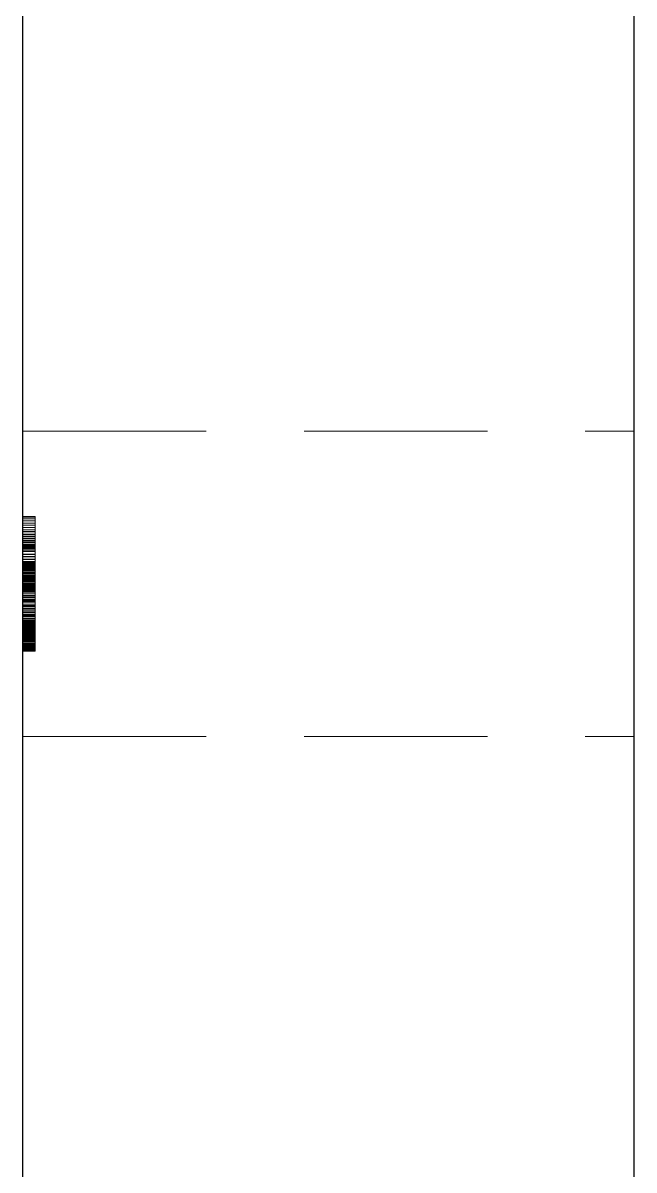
# Paper-space layout '01_三视图' of a CAD drawing. Header units: millimetres. Extents: x 8 to 451, y 8 to 289.
# Drawn here: x 53.92 to 58.93, y 216.17 to 225.55 of the extents above; entities that cross this region are included whole.
import ezdxf

# ---------------------------------------------------------------- set-up
doc = ezdxf.new("R2010")
doc.units = ezdxf.units.MM
doc.linetypes.add('WP_HIDDEN', pattern=[2.3, 1.5, -0.8])
doc.layers.add('HIDDEN', color=7, linetype='WP_HIDDEN', lineweight=13)
doc.layers.add('VISIBLE', color=7, linetype='CONTINUOUS', lineweight=25)

psp = doc.layouts.new('01_三视图')

# ---------------------------------------------------------------- linework, layer by layer
at = {"layer": 'HIDDEN'}
for points in [[(53.925, 219.7127), (53.925, 219.744), (53.925, 219.8365), (53.925, 219.9854), (53.925, 220.1833), (53.925, 220.4203), (53.925, 220.6845), (53.925, 220.9627), (53.925, 221.2408), (53.925, 221.505), (53.925, 221.7421), (53.925, 221.94), (53.925, 222.0889), (53.925, 222.1813), (53.925, 222.2127)], [(53.925, 222.2127), (58.925, 222.2127)], [(58.925, 219.7127), (58.925, 219.744), (58.925, 219.8365), (58.925, 219.9854), (58.925, 220.1833), (58.925, 220.4203), (58.925, 220.6845), (58.925, 220.9627), (58.925, 221.2408), (58.925, 221.505), (58.925, 221.7421), (58.925, 221.94), (58.925, 222.0889), (58.925, 222.1813), (58.925, 222.2127)], [(53.925, 220.4311), (53.925, 221.5127)], [(53.925, 221.5127), (53.925, 221.4952)], [(53.925, 221.5127), (54.025, 221.5127)], [(53.925, 221.5083), (53.925, 220.4311)], [(53.925, 220.6625), (53.925, 221.5083)], [(53.925, 221.5083), (54.025, 221.5083)], [(53.925, 221.4952), (53.925, 221.4775)], [(53.925, 221.4952), (54.025, 221.4952)], [(53.925, 221.4943), (53.925, 221.3672)], [(53.925, 221.3914), (53.925, 221.4943)], [(53.925, 221.4943), (54.025, 221.4943)], [(53.925, 221.4936), (53.925, 220.9403)], [(53.925, 221.3672), (53.925, 221.4936)], [(53.925, 221.4936), (54.025, 221.4936)], [(54.025, 220.4311), (54.025, 221.5127)], [(54.025, 221.5127), (54.025, 221.4952)], [(54.025, 221.5083), (54.025, 220.4311)], [(54.025, 220.6625), (54.025, 221.5083)], [(54.025, 221.4952), (54.025, 221.4775)], [(54.025, 221.4943), (54.025, 221.3672)], [(54.025, 221.3914), (54.025, 221.4943)], [(54.025, 221.4936), (54.025, 220.9403)], [(54.025, 221.3672), (54.025, 221.4936)], [(53.925, 221.4775), (53.925, 221.4597)], [(53.925, 221.4775), (54.025, 221.4775)], [(53.925, 221.4597), (53.925, 221.4418)], [(53.925, 221.4597), (54.025, 221.4597)], [(53.925, 221.4418), (53.925, 221.4237)], [(53.925, 221.4418), (54.025, 221.4418)], [(53.925, 221.4237), (53.925, 221.4055)], [(53.925, 221.4237), (54.025, 221.4237)], [(53.925, 221.4055), (53.925, 221.3872)], [(53.925, 221.4055), (54.025, 221.4055)], [(54.025, 221.4775), (54.025, 221.4597)], [(54.025, 221.4597), (54.025, 221.4418)], [(54.025, 221.4418), (54.025, 221.4237)], [(54.025, 221.4237), (54.025, 221.4055)], [(54.025, 221.4055), (54.025, 221.3872)], [(53.925, 221.363), (53.925, 221.3914)], [(53.925, 221.3914), (54.025, 221.3914)], [(53.925, 221.3872), (53.925, 221.3687)], [(53.925, 221.3872), (54.025, 221.3872)], [(53.925, 221.3687), (53.925, 221.3505)], [(53.925, 221.3687), (54.025, 221.3687)], [(53.925, 221.0777), (53.925, 221.3672)], [(53.925, 221.3672), (53.925, 221.3377)], [(53.925, 221.3672), (54.025, 221.3672)], [(53.925, 221.3322), (53.925, 221.363)], [(53.925, 221.363), (54.025, 221.363)], [(53.925, 221.3505), (53.925, 221.3329)], [(53.925, 221.3505), (54.025, 221.3505)], [(53.925, 221.3377), (53.925, 221.3066)], [(53.925, 221.3377), (54.025, 221.3377)], [(53.925, 221.3329), (53.925, 221.3161)], [(53.925, 221.3329), (54.025, 221.3329)], [(53.925, 221.2992), (53.925, 221.3322)], [(53.925, 221.3322), (54.025, 221.3322)], [(53.925, 221.3161), (53.925, 221.3)], [(53.925, 221.3161), (54.025, 221.3161)], [(53.925, 221.3066), (53.925, 221.2738)], [(53.925, 221.3066), (54.025, 221.3066)], [(54.025, 221.363), (54.025, 221.3914)], [(54.025, 221.3872), (54.025, 221.3687)], [(54.025, 221.3687), (54.025, 221.3505)], [(54.025, 221.0777), (54.025, 221.3672)], [(54.025, 221.3672), (54.025, 221.3377)], [(54.025, 221.3322), (54.025, 221.363)], [(54.025, 221.3505), (54.025, 221.3329)], [(54.025, 221.3377), (54.025, 221.3066)], [(54.025, 221.3329), (54.025, 221.3161)], [(54.025, 221.2992), (54.025, 221.3322)], [(54.025, 221.3161), (54.025, 221.3)], [(54.025, 221.3066), (54.025, 221.2738)], [(53.925, 221.3), (53.925, 221.2845)], [(53.925, 221.3), (54.025, 221.3)], [(53.925, 221.264), (53.925, 221.2992)], [(53.925, 221.2992), (54.025, 221.2992)], [(53.925, 221.2845), (53.925, 221.2697)], [(53.925, 221.2845), (54.025, 221.2845)], [(53.925, 221.2776), (53.925, 220.4311)], [(53.925, 221.2776), (54.025, 221.2776)], [(53.925, 221.2739), (53.925, 220.4311)], [(53.925, 221.2625), (53.925, 221.2739)], [(53.925, 221.2739), (54.025, 221.2739)], [(53.925, 221.2738), (53.925, 221.2394)], [(53.925, 221.2738), (54.025, 221.2738)], [(53.925, 221.2697), (53.925, 221.2557)], [(53.925, 221.2697), (54.025, 221.2697)], [(53.925, 221.2265), (53.925, 221.264)], [(53.925, 221.264), (54.025, 221.264)], [(53.925, 221.2511), (53.925, 221.2625)], [(53.925, 221.2625), (54.025, 221.2625)], [(53.925, 221.2557), (53.925, 221.2423)], [(53.925, 221.2557), (54.025, 221.2557)], [(53.925, 221.2283), (53.925, 221.2511)], [(53.925, 221.2511), (54.025, 221.2511)], [(53.925, 221.2423), (53.925, 221.1144)], [(53.925, 221.2423), (54.025, 221.2423)], [(53.925, 221.2394), (53.925, 221.2034)], [(53.925, 221.2394), (54.025, 221.2394)], [(53.925, 221.2055), (53.925, 221.2283)], [(53.925, 221.2283), (54.025, 221.2283)], [(53.925, 221.1867), (53.925, 221.2265)], [(53.925, 221.2265), (54.025, 221.2265)], [(54.025, 221.3), (54.025, 221.2845)], [(54.025, 221.264), (54.025, 221.2992)], [(54.025, 221.2845), (54.025, 221.2697)], [(54.025, 220.4311), (54.025, 221.2776)], [(54.025, 221.2739), (54.025, 220.4311)], [(54.025, 221.2625), (54.025, 221.2739)], [(54.025, 221.2738), (54.025, 221.2394)], [(54.025, 221.2697), (54.025, 221.2557)], [(54.025, 221.2265), (54.025, 221.264)], [(54.025, 221.2511), (54.025, 221.2625)], [(54.025, 221.2557), (54.025, 221.2423)], [(54.025, 221.2283), (54.025, 221.2511)], [(54.025, 221.2423), (54.025, 221.1144)], [(54.025, 221.2394), (54.025, 221.2034)], [(54.025, 221.2055), (54.025, 221.2283)], [(54.025, 221.1867), (54.025, 221.2265)], [(53.925, 221.1828), (53.925, 221.2055)], [(53.925, 221.2055), (54.025, 221.2055)], [(53.925, 221.2034), (53.925, 221.1657)], [(53.925, 221.2034), (54.025, 221.2034)], [(53.925, 221.1447), (53.925, 221.1867)], [(53.925, 221.1867), (54.025, 221.1867)], [(53.925, 221.1614), (53.925, 221.1828)], [(53.925, 221.1828), (54.025, 221.1828)], [(53.925, 221.1657), (53.925, 221.1264)], [(53.925, 221.1657), (54.025, 221.1657)], [(53.925, 221.1429), (53.925, 221.1614)], [(53.925, 221.1614), (54.025, 221.1614)], [(53.925, 221.1453), (53.925, 221.1442)], [(53.925, 221.1449), (53.925, 221.1453)], [(53.925, 221.1453), (54.025, 221.1453)], [(53.925, 221.1438), (53.925, 221.1449)], [(53.925, 221.1449), (54.025, 221.1449)], [(53.925, 221.1005), (53.925, 221.1447)], [(53.925, 221.1447), (54.025, 221.1447)], [(53.925, 221.1442), (53.925, 221.1411)], [(53.925, 221.1442), (54.025, 221.1442)], [(53.925, 221.1419), (53.925, 221.1438)], [(53.925, 221.1438), (54.025, 221.1438)], [(53.925, 221.1272), (53.925, 221.1429)], [(53.925, 221.1429), (54.025, 221.1429)], [(53.925, 221.1392), (53.925, 221.1419)], [(53.925, 221.1419), (54.025, 221.1419)], [(53.925, 221.1411), (53.925, 221.1358)], [(53.925, 221.1411), (54.025, 221.1411)], [(53.925, 221.1357), (53.925, 221.1392)], [(53.925, 221.1392), (54.025, 221.1392)], [(53.925, 221.1358), (53.925, 221.1284)], [(53.925, 221.1358), (54.025, 221.1358)], [(53.925, 221.1315), (53.925, 221.1357)], [(53.925, 221.1357), (54.025, 221.1357)], [(53.925, 221.1266), (53.925, 221.1315)], [(53.925, 221.1315), (54.025, 221.1315)], [(53.925, 221.1284), (53.925, 221.1189)], [(53.925, 221.1284), (54.025, 221.1284)], [(53.925, 221.1144), (53.925, 221.1272)], [(53.925, 221.1272), (54.025, 221.1272)], [(53.925, 221.1209), (53.925, 221.1266)], [(53.925, 221.1266), (54.025, 221.1266)], [(53.925, 221.1264), (53.925, 221.0854)], [(53.925, 221.1264), (54.025, 221.1264)], [(53.925, 221.1144), (53.925, 221.1209)], [(53.925, 221.1209), (54.025, 221.1209)], [(53.925, 221.1189), (53.925, 221.1073)], [(53.925, 221.1189), (54.025, 221.1189)], [(54.025, 221.1828), (54.025, 221.2055)], [(54.025, 221.2034), (54.025, 221.1657)], [(54.025, 221.1447), (54.025, 221.1867)], [(54.025, 221.1614), (54.025, 221.1828)], [(54.025, 221.1657), (54.025, 221.1264)], [(54.025, 221.1429), (54.025, 221.1614)], [(54.025, 221.1453), (54.025, 221.1442)], [(54.025, 221.1449), (54.025, 221.1453)], [(54.025, 221.1438), (54.025, 221.1449)], [(54.025, 221.1005), (54.025, 221.1447)], [(54.025, 221.1442), (54.025, 221.1411)], [(54.025, 221.1419), (54.025, 221.1438)], [(54.025, 221.1272), (54.025, 221.1429)], [(54.025, 221.1392), (54.025, 221.1419)], [(54.025, 221.1411), (54.025, 221.1358)], [(54.025, 221.1357), (54.025, 221.1392)], [(54.025, 221.1358), (54.025, 221.1284)], [(54.025, 221.1315), (54.025, 221.1357)], [(54.025, 221.1266), (54.025, 221.1315)], [(54.025, 221.1284), (54.025, 221.1189)], [(54.025, 221.1144), (54.025, 221.1272)], [(54.025, 221.1209), (54.025, 221.1266)], [(54.025, 221.1264), (54.025, 221.0854)], [(54.025, 221.1144), (54.025, 221.1209)], [(54.025, 221.1189), (54.025, 221.1073)], [(53.925, 221.1071), (53.925, 221.1144)], [(53.925, 221.1144), (54.025, 221.1144)], [(53.925, 221.1144), (54.025, 221.1144)], [(53.925, 221.1073), (53.925, 221.0935)], [(53.925, 221.1073), (54.025, 221.1073)], [(53.925, 221.0991), (53.925, 221.1071)], [(53.925, 221.1071), (54.025, 221.1071)], [(53.925, 221.0549), (53.925, 221.1005)], [(53.925, 221.1005), (54.025, 221.1005)], [(53.925, 221.0903), (53.925, 221.0991)], [(53.925, 221.0991), (54.025, 221.0991)], [(53.925, 221.0935), (53.925, 221.0777)], [(53.925, 221.0935), (54.025, 221.0935)], [(53.925, 221.0808), (53.925, 221.0903)], [(53.925, 221.0903), (54.025, 221.0903)], [(53.925, 221.0854), (53.925, 221.0434)], [(53.925, 221.0854), (54.025, 221.0854)], [(53.925, 221.0705), (53.925, 221.0808)], [(53.925, 221.0808), (54.025, 221.0808)], [(53.925, 221.0777), (54.025, 221.0777)], [(53.925, 221.0594), (53.925, 221.0705)], [(53.925, 221.0705), (54.025, 221.0705)], [(53.925, 221.0476), (53.925, 221.0594)], [(53.925, 221.0594), (54.025, 221.0594)], [(53.925, 221.0091), (53.925, 221.0549)], [(53.925, 221.0549), (54.025, 221.0549)], [(53.925, 221.0351), (53.925, 221.0476)], [(53.925, 221.0476), (54.025, 221.0476)], [(53.925, 221.0434), (53.925, 221.001)], [(53.925, 221.0434), (54.025, 221.0434)], [(53.925, 221.0223), (53.925, 221.0351)], [(53.925, 221.0351), (54.025, 221.0351)], [(53.925, 221.0285), (53.925, 221.0274)], [(53.925, 221.028), (53.925, 221.0285)], [(53.925, 221.0285), (54.025, 221.0285)], [(53.925, 221.0266), (53.925, 221.028)], [(53.925, 221.028), (54.025, 221.028)], [(53.925, 221.0274), (53.925, 221.0244)], [(53.925, 221.0274), (54.025, 221.0274)], [(53.925, 221.0244), (53.925, 221.0266)], [(53.925, 221.0266), (54.025, 221.0266)], [(53.925, 221.0244), (53.925, 221.0193)], [(53.925, 221.0212), (53.925, 221.0244)], [(53.925, 221.0244), (54.025, 221.0244)], [(53.925, 221.0244), (54.025, 221.0244)], [(53.925, 221.0089), (53.925, 221.0223)], [(53.925, 221.0223), (54.025, 221.0223)], [(54.025, 221.1071), (54.025, 221.1144)], [(54.025, 221.1073), (54.025, 221.0935)], [(54.025, 221.0991), (54.025, 221.1071)], [(54.025, 221.0549), (54.025, 221.1005)], [(54.025, 221.0903), (54.025, 221.0991)], [(54.025, 221.0935), (54.025, 221.0777)], [(54.025, 221.0808), (54.025, 221.0903)], [(54.025, 221.0854), (54.025, 221.0434)], [(54.025, 221.0705), (54.025, 221.0808)], [(54.025, 221.0594), (54.025, 221.0705)], [(54.025, 221.0476), (54.025, 221.0594)], [(54.025, 221.0091), (54.025, 221.0549)], [(54.025, 221.0351), (54.025, 221.0476)], [(54.025, 221.0434), (54.025, 221.001)], [(54.025, 221.0223), (54.025, 221.0351)], [(54.025, 221.0285), (54.025, 221.0274)], [(54.025, 221.028), (54.025, 221.0285)], [(54.025, 221.0266), (54.025, 221.028)], [(54.025, 221.0274), (54.025, 221.0244)], [(54.025, 221.0244), (54.025, 221.0266)], [(54.025, 221.0244), (54.025, 221.0193)], [(54.025, 221.0212), (54.025, 221.0244)], [(54.025, 221.0089), (54.025, 221.0223)], [(53.925, 221.0171), (53.925, 221.0212)], [(53.925, 221.0212), (54.025, 221.0212)], [(53.925, 221.0193), (53.925, 221.0121)], [(53.925, 221.0193), (54.025, 221.0193)], [(53.925, 221.0121), (53.925, 221.0171)], [(53.925, 221.0171), (54.025, 221.0171)], [(53.925, 221.0121), (53.925, 221.0029)], [(53.925, 221.0062), (53.925, 221.0121)], [(53.925, 221.0121), (54.025, 221.0121)], [(53.925, 221.0121), (54.025, 221.0121)], [(53.925, 220.9629), (53.925, 221.0091)], [(53.925, 221.0091), (54.025, 221.0091)], [(53.925, 220.9952), (53.925, 221.0089)], [(53.925, 221.0089), (54.025, 221.0089)], [(53.925, 220.9994), (53.925, 221.0062)], [(53.925, 221.0062), (54.025, 221.0062)], [(53.925, 221.0029), (53.925, 220.9917)], [(53.925, 221.0029), (54.025, 221.0029)], [(53.925, 221.001), (53.925, 220.9582)], [(53.925, 221.001), (54.025, 221.001)], [(53.925, 220.9919), (53.925, 220.9994)], [(53.925, 220.9994), (54.025, 220.9994)], [(53.925, 220.981), (53.925, 220.9952)], [(53.925, 220.9952), (54.025, 220.9952)], [(53.925, 220.9838), (53.925, 220.9919)], [(53.925, 220.9919), (54.025, 220.9919)], [(53.925, 220.9917), (53.925, 220.9784)], [(53.925, 220.9917), (54.025, 220.9917)], [(53.925, 220.9752), (53.925, 220.9838)], [(53.925, 220.9838), (54.025, 220.9838)], [(53.925, 220.9664), (53.925, 220.981)], [(53.925, 220.981), (54.025, 220.981)], [(53.925, 220.9784), (53.925, 220.9631)], [(53.925, 220.9784), (54.025, 220.9784)], [(53.925, 220.9661), (53.925, 220.9752)], [(53.925, 220.9752), (54.025, 220.9752)], [(53.925, 220.9514), (53.925, 220.9664)], [(53.925, 220.9664), (54.025, 220.9664)], [(53.925, 220.9564), (53.925, 220.9661)], [(53.925, 220.9661), (54.025, 220.9661)], [(53.925, 220.9631), (53.925, 220.9547)], [(53.925, 220.9631), (54.025, 220.9631)], [(53.925, 220.9164), (53.925, 220.9629)], [(53.925, 220.9629), (54.025, 220.9629)], [(53.925, 220.9582), (53.925, 220.915)], [(53.925, 220.9582), (54.025, 220.9582)], [(53.925, 220.9462), (53.925, 220.9564)], [(53.925, 220.9564), (54.025, 220.9564)], [(53.925, 220.9547), (53.925, 220.946)], [(53.925, 220.9547), (54.025, 220.9547)], [(53.925, 220.9359), (53.925, 220.9514)], [(53.925, 220.9514), (54.025, 220.9514)], [(53.925, 220.9354), (53.925, 220.9462)], [(53.925, 220.9462), (54.025, 220.9462)], [(53.925, 220.946), (53.925, 220.9369)], [(53.925, 220.946), (54.025, 220.946)], [(53.925, 220.9403), (53.925, 220.9241)], [(53.925, 220.9403), (54.025, 220.9403)], [(53.925, 220.9369), (53.925, 220.9274)], [(53.925, 220.9369), (54.025, 220.9369)], [(53.925, 220.9199), (53.925, 220.9359)], [(53.925, 220.9359), (54.025, 220.9359)], [(53.925, 220.9241), (53.925, 220.9354)], [(53.925, 220.9354), (54.025, 220.9354)], [(53.925, 220.9274), (53.925, 220.9175)], [(53.925, 220.9274), (54.025, 220.9274)], [(54.025, 221.0171), (54.025, 221.0212)], [(54.025, 221.0193), (54.025, 221.0121)], [(54.025, 221.0121), (54.025, 221.0171)], [(54.025, 221.0121), (54.025, 221.0029)], [(54.025, 221.0062), (54.025, 221.0121)], [(54.025, 220.9629), (54.025, 221.0091)], [(54.025, 220.9952), (54.025, 221.0089)], [(54.025, 220.9994), (54.025, 221.0062)], [(54.025, 221.0029), (54.025, 220.9917)], [(54.025, 221.001), (54.025, 220.9582)], [(54.025, 220.9919), (54.025, 220.9994)], [(54.025, 220.981), (54.025, 220.9952)], [(54.025, 220.9838), (54.025, 220.9919)], [(54.025, 220.9917), (54.025, 220.9784)], [(54.025, 220.9752), (54.025, 220.9838)], [(54.025, 220.9664), (54.025, 220.981)], [(54.025, 220.9784), (54.025, 220.9631)], [(54.025, 220.9661), (54.025, 220.9752)], [(54.025, 220.9514), (54.025, 220.9664)], [(54.025, 220.9564), (54.025, 220.9661)], [(54.025, 220.9631), (54.025, 220.9547)], [(54.025, 220.9164), (54.025, 220.9629)], [(54.025, 220.9582), (54.025, 220.915)], [(54.025, 220.9462), (54.025, 220.9564)], [(54.025, 220.9547), (54.025, 220.946)], [(54.025, 220.9359), (54.025, 220.9514)], [(54.025, 220.9354), (54.025, 220.9462)], [(54.025, 220.946), (54.025, 220.9369)], [(54.025, 220.9403), (54.025, 220.9241)], [(54.025, 220.9369), (54.025, 220.9274)], [(54.025, 220.9199), (54.025, 220.9359)], [(54.025, 220.9241), (54.025, 220.9354)], [(54.025, 220.9274), (54.025, 220.9175)], [(53.925, 220.9241), (54.025, 220.9241)], [(53.925, 220.9036), (53.925, 220.9199)], [(53.925, 220.9199), (54.025, 220.9199)], [(53.925, 220.9175), (53.925, 220.9073)], [(53.925, 220.9175), (54.025, 220.9175)], [(53.925, 220.8696), (53.925, 220.9164)], [(53.925, 220.9164), (54.025, 220.9164)], [(53.925, 220.915), (53.925, 220.8714)], [(53.925, 220.915), (54.025, 220.915)], [(53.925, 220.9073), (53.925, 220.8967)], [(53.925, 220.9073), (54.025, 220.9073)], [(53.925, 220.8868), (53.925, 220.9036)], [(53.925, 220.9036), (54.025, 220.9036)], [(53.925, 220.8967), (53.925, 220.8857)], [(53.925, 220.8967), (54.025, 220.8967)], [(53.925, 220.8696), (53.925, 220.8868)], [(53.925, 220.8868), (54.025, 220.8868)], [(53.925, 220.8857), (53.925, 220.8627)], [(53.925, 220.8857), (54.025, 220.8857)], [(53.925, 220.8714), (53.925, 220.8274)], [(53.925, 220.8714), (54.025, 220.8714)], [(53.925, 220.8519), (53.925, 220.8696)], [(53.925, 220.8224), (53.925, 220.8696)], [(53.925, 220.8696), (54.025, 220.8696)], [(53.925, 220.8696), (54.025, 220.8696)], [(53.925, 220.8627), (53.925, 220.8381)], [(53.925, 220.8627), (54.025, 220.8627)], [(53.925, 220.8338), (53.925, 220.8519)], [(53.925, 220.8519), (54.025, 220.8519)], [(53.925, 220.8381), (53.925, 220.812)], [(53.925, 220.8381), (54.025, 220.8381)], [(53.925, 220.8152), (53.925, 220.8338)], [(53.925, 220.8338), (54.025, 220.8338)], [(54.025, 220.9036), (54.025, 220.9199)], [(54.025, 220.9175), (54.025, 220.9073)], [(54.025, 220.8696), (54.025, 220.9164)], [(54.025, 220.915), (54.025, 220.8714)], [(54.025, 220.9073), (54.025, 220.8967)], [(54.025, 220.8868), (54.025, 220.9036)], [(54.025, 220.8967), (54.025, 220.8857)], [(54.025, 220.8696), (54.025, 220.8868)], [(54.025, 220.8857), (54.025, 220.8627)], [(54.025, 220.8714), (54.025, 220.8274)], [(54.025, 220.8519), (54.025, 220.8696)], [(54.025, 220.8224), (54.025, 220.8696)], [(54.025, 220.8627), (54.025, 220.8381)], [(54.025, 220.8338), (54.025, 220.8519)], [(54.025, 220.8381), (54.025, 220.812)], [(54.025, 220.8152), (54.025, 220.8338)], [(53.925, 220.8274), (53.925, 220.783)], [(53.925, 220.8274), (54.025, 220.8274)], [(53.925, 220.775), (53.925, 220.8224)], [(53.925, 220.8224), (54.025, 220.8224)], [(53.925, 220.7963), (53.925, 220.8152)], [(53.925, 220.8152), (54.025, 220.8152)], [(53.925, 220.812), (53.925, 220.7845)], [(53.925, 220.812), (54.025, 220.812)], [(53.925, 220.7781), (53.925, 220.7963)], [(53.925, 220.7963), (54.025, 220.7963)], [(53.925, 220.7845), (53.925, 220.7555)], [(53.925, 220.7845), (54.025, 220.7845)], [(53.925, 220.783), (53.925, 220.7382)], [(53.925, 220.783), (54.025, 220.783)], [(53.925, 220.7603), (53.925, 220.7781)], [(53.925, 220.7781), (54.025, 220.7781)], [(53.925, 220.7272), (53.925, 220.775)], [(53.925, 220.775), (54.025, 220.775)], [(53.925, 220.7428), (53.925, 220.7603)], [(53.925, 220.7603), (54.025, 220.7603)], [(53.925, 220.7555), (53.925, 220.7279)], [(53.925, 220.7555), (54.025, 220.7555)], [(53.925, 220.7256), (53.925, 220.7428)], [(53.925, 220.7428), (54.025, 220.7428)], [(54.025, 220.8274), (54.025, 220.783)], [(54.025, 220.775), (54.025, 220.8224)], [(54.025, 220.7963), (54.025, 220.8152)], [(54.025, 220.812), (54.025, 220.7845)], [(54.025, 220.7781), (54.025, 220.7963)], [(54.025, 220.7845), (54.025, 220.7555)], [(54.025, 220.783), (54.025, 220.7382)], [(54.025, 220.7603), (54.025, 220.7781)], [(54.025, 220.7272), (54.025, 220.775)], [(54.025, 220.7428), (54.025, 220.7603)], [(54.025, 220.7555), (54.025, 220.7279)], [(54.025, 220.7256), (54.025, 220.7428)], [(53.925, 220.7382), (53.925, 220.694)], [(53.925, 220.7382), (54.025, 220.7382)], [(53.925, 220.7279), (53.925, 220.7018)], [(53.925, 220.7279), (54.025, 220.7279)], [(53.925, 220.693), (53.925, 220.7272)], [(53.925, 220.7272), (54.025, 220.7272)], [(53.925, 220.7087), (53.925, 220.7256)], [(53.925, 220.7256), (54.025, 220.7256)], [(53.925, 220.725), (53.925, 220.7132)], [(53.925, 220.7004), (53.925, 220.725)], [(53.925, 220.725), (54.025, 220.725)], [(53.925, 220.7132), (53.925, 220.6964)], [(53.925, 220.7132), (54.025, 220.7132)], [(53.925, 220.6922), (53.925, 220.7087)], [(53.925, 220.7087), (54.025, 220.7087)], [(53.925, 220.7018), (53.925, 220.6772)], [(53.925, 220.7018), (54.025, 220.7018)], [(53.925, 220.6774), (53.925, 220.7004)], [(53.925, 220.7004), (54.025, 220.7004)], [(53.925, 220.6964), (53.925, 220.6801)], [(53.925, 220.6964), (54.025, 220.6964)], [(53.925, 220.694), (53.925, 220.6515)], [(53.925, 220.694), (54.025, 220.694)], [(53.925, 220.658), (53.925, 220.693)], [(53.925, 220.693), (54.025, 220.693)], [(53.925, 220.6759), (53.925, 220.6922)], [(53.925, 220.6922), (54.025, 220.6922)], [(53.925, 220.6801), (53.925, 220.6641)], [(53.925, 220.6801), (54.025, 220.6801)], [(53.925, 220.656), (53.925, 220.6774)], [(53.925, 220.6774), (54.025, 220.6774)], [(53.925, 220.6772), (53.925, 220.6655)], [(53.925, 220.6772), (54.025, 220.6772)], [(53.925, 220.66), (53.925, 220.6759)], [(53.925, 220.6759), (54.025, 220.6759)], [(53.925, 220.6655), (53.925, 220.6541)], [(53.925, 220.6655), (54.025, 220.6655)], [(53.925, 220.6641), (53.925, 220.6486)], [(53.925, 220.6641), (54.025, 220.6641)], [(53.925, 220.6625), (54.025, 220.6625)], [(53.925, 220.6443), (53.925, 220.66)], [(53.925, 220.66), (54.025, 220.66)], [(53.925, 220.6222), (53.925, 220.658)], [(53.925, 220.658), (54.025, 220.658)], [(53.925, 220.6362), (53.925, 220.656)], [(53.925, 220.656), (54.025, 220.656)], [(53.925, 220.6541), (53.925, 220.6431)], [(53.925, 220.6541), (54.025, 220.6541)], [(53.925, 220.6515), (53.925, 220.6106)], [(53.925, 220.6515), (54.025, 220.6515)], [(53.925, 220.6486), (53.925, 220.6335)], [(53.925, 220.6486), (54.025, 220.6486)], [(54.025, 220.7382), (54.025, 220.694)], [(54.025, 220.7279), (54.025, 220.7018)], [(54.025, 220.693), (54.025, 220.7272)], [(54.025, 220.7087), (54.025, 220.7256)], [(54.025, 220.725), (54.025, 220.7132)], [(54.025, 220.7004), (54.025, 220.725)], [(54.025, 220.7132), (54.025, 220.6964)], [(54.025, 220.6922), (54.025, 220.7087)], [(54.025, 220.7018), (54.025, 220.6772)], [(54.025, 220.6774), (54.025, 220.7004)], [(54.025, 220.6964), (54.025, 220.6801)], [(54.025, 220.694), (54.025, 220.6515)], [(54.025, 220.658), (54.025, 220.693)], [(54.025, 220.6759), (54.025, 220.6922)], [(54.025, 220.6801), (54.025, 220.6641)], [(54.025, 220.656), (54.025, 220.6774)], [(54.025, 220.6772), (54.025, 220.6655)], [(54.025, 220.66), (54.025, 220.6759)], [(54.025, 220.6655), (54.025, 220.6541)], [(54.025, 220.6641), (54.025, 220.6486)], [(54.025, 220.6443), (54.025, 220.66)], [(54.025, 220.6222), (54.025, 220.658)], [(54.025, 220.6362), (54.025, 220.656)], [(54.025, 220.6541), (54.025, 220.6431)], [(54.025, 220.6515), (54.025, 220.6106)], [(54.025, 220.6486), (54.025, 220.6335)], [(53.925, 220.629), (53.925, 220.6443)], [(53.925, 220.6443), (54.025, 220.6443)], [(53.925, 220.6431), (53.925, 220.6324)], [(53.925, 220.6431), (54.025, 220.6431)], [(53.925, 220.6179), (53.925, 220.6362)], [(53.925, 220.6362), (54.025, 220.6362)], [(53.925, 220.6335), (53.925, 220.6188)], [(53.925, 220.6335), (54.025, 220.6335)], [(53.925, 220.6324), (53.925, 220.6221)], [(53.925, 220.6324), (54.025, 220.6324)], [(53.925, 220.614), (53.925, 220.629)], [(53.925, 220.629), (54.025, 220.629)], [(53.925, 220.5856), (53.925, 220.6222)], [(53.925, 220.6222), (54.025, 220.6222)], [(53.925, 220.6221), (53.925, 220.6122)], [(53.925, 220.6221), (54.025, 220.6221)], [(53.925, 220.6188), (53.925, 220.6045)], [(53.925, 220.6188), (54.025, 220.6188)], [(53.925, 220.6012), (53.925, 220.6179)], [(53.925, 220.6179), (54.025, 220.6179)], [(53.925, 220.5992), (53.925, 220.614)], [(53.925, 220.614), (54.025, 220.614)], [(53.925, 220.6122), (53.925, 220.6026)], [(53.925, 220.6122), (54.025, 220.6122)], [(53.925, 220.6106), (53.925, 220.5714)], [(53.925, 220.6106), (54.025, 220.6106)], [(53.925, 220.6045), (53.925, 220.5907)], [(53.925, 220.6045), (54.025, 220.6045)], [(53.925, 220.6026), (53.925, 220.5935)], [(53.925, 220.6026), (54.025, 220.6026)], [(53.925, 220.5861), (53.925, 220.6012)], [(53.925, 220.6012), (54.025, 220.6012)], [(53.925, 220.5848), (53.925, 220.5992)], [(53.925, 220.5992), (54.025, 220.5992)], [(53.925, 220.5935), (53.925, 220.5766)], [(53.925, 220.5935), (54.025, 220.5935)], [(53.925, 220.5907), (53.925, 220.5773)], [(53.925, 220.5907), (54.025, 220.5907)], [(53.925, 220.5725), (53.925, 220.5861)], [(53.925, 220.5861), (54.025, 220.5861)], [(53.925, 220.5481), (53.925, 220.5856)], [(53.925, 220.5856), (54.025, 220.5856)], [(53.925, 220.5707), (53.925, 220.5848)], [(53.925, 220.5848), (54.025, 220.5848)], [(53.925, 220.5773), (53.925, 220.5643)], [(53.925, 220.5773), (54.025, 220.5773)], [(53.925, 220.5766), (53.925, 220.5619)], [(53.925, 220.5766), (54.025, 220.5766)], [(53.925, 220.5605), (53.925, 220.5725)], [(53.925, 220.5725), (54.025, 220.5725)], [(53.925, 220.5714), (53.925, 220.5338)], [(53.925, 220.5714), (54.025, 220.5714)], [(53.925, 220.557), (53.925, 220.5707)], [(53.925, 220.5707), (54.025, 220.5707)], [(53.925, 220.5643), (53.925, 220.5517)], [(53.925, 220.5643), (54.025, 220.5643)], [(53.925, 220.5619), (53.925, 220.5496)], [(53.925, 220.5619), (54.025, 220.5619)], [(53.925, 220.5502), (53.925, 220.5605)], [(53.925, 220.5605), (54.025, 220.5605)], [(53.925, 220.5435), (53.925, 220.557)], [(53.925, 220.557), (54.025, 220.557)], [(54.025, 220.629), (54.025, 220.6443)], [(54.025, 220.6431), (54.025, 220.6324)], [(54.025, 220.6179), (54.025, 220.6362)], [(54.025, 220.6335), (54.025, 220.6188)], [(54.025, 220.6324), (54.025, 220.6221)], [(54.025, 220.614), (54.025, 220.629)], [(54.025, 220.5856), (54.025, 220.6222)], [(54.025, 220.6221), (54.025, 220.6122)], [(54.025, 220.6188), (54.025, 220.6045)], [(54.025, 220.6012), (54.025, 220.6179)], [(54.025, 220.5992), (54.025, 220.614)], [(54.025, 220.6122), (54.025, 220.6026)], [(54.025, 220.6106), (54.025, 220.5714)], [(54.025, 220.6045), (54.025, 220.5907)], [(54.025, 220.6026), (54.025, 220.5935)], [(54.025, 220.5861), (54.025, 220.6012)], [(54.025, 220.5848), (54.025, 220.5992)], [(54.025, 220.5935), (54.025, 220.5766)], [(54.025, 220.5907), (54.025, 220.5773)], [(54.025, 220.5725), (54.025, 220.5861)], [(54.025, 220.5481), (54.025, 220.5856)], [(54.025, 220.5707), (54.025, 220.5848)], [(54.025, 220.5773), (54.025, 220.5643)], [(54.025, 220.5766), (54.025, 220.5619)], [(54.025, 220.5605), (54.025, 220.5725)], [(54.025, 220.5714), (54.025, 220.5338)], [(54.025, 220.557), (54.025, 220.5707)], [(54.025, 220.5643), (54.025, 220.5517)], [(54.025, 220.5619), (54.025, 220.5496)], [(54.025, 220.5502), (54.025, 220.5605)], [(54.025, 220.5435), (54.025, 220.557)], [(53.925, 220.5517), (53.925, 220.5395)], [(53.925, 220.5517), (54.025, 220.5517)], [(53.925, 220.5414), (53.925, 220.5502)], [(53.925, 220.5502), (54.025, 220.5502)], [(53.925, 220.5496), (53.925, 220.5442)], [(53.925, 220.5496), (54.025, 220.5496)], [(53.925, 220.5099), (53.925, 220.5481)], [(53.925, 220.5481), (54.025, 220.5481)], [(53.925, 220.5442), (53.925, 220.5394)], [(53.925, 220.5442), (54.025, 220.5442)], [(53.925, 220.5276), (53.925, 220.5435)], [(53.925, 220.5435), (54.025, 220.5435)], [(53.925, 220.5342), (53.925, 220.5414)], [(53.925, 220.5414), (54.025, 220.5414)], [(53.925, 220.5395), (53.925, 220.5277)], [(53.925, 220.5395), (54.025, 220.5395)], [(53.925, 220.5394), (53.925, 220.5352)], [(53.925, 220.5394), (54.025, 220.5394)], [(53.925, 220.5352), (53.925, 220.5316)], [(53.925, 220.5352), (54.025, 220.5352)], [(53.925, 220.5286), (53.925, 220.5342)], [(53.925, 220.5342), (54.025, 220.5342)], [(53.925, 220.5338), (53.925, 220.4979)], [(53.925, 220.5338), (54.025, 220.5338)], [(53.925, 220.5316), (53.925, 220.5285)], [(53.925, 220.5316), (54.025, 220.5316)], [(53.925, 220.5246), (53.925, 220.5286)], [(53.925, 220.5286), (54.025, 220.5286)], [(53.925, 220.5285), (53.925, 220.5259)], [(53.925, 220.5285), (54.025, 220.5285)], [(53.925, 220.5277), (53.925, 220.5164)], [(53.925, 220.5277), (54.025, 220.5277)], [(53.925, 220.5128), (53.925, 220.5276)], [(53.925, 220.5276), (54.025, 220.5276)], [(53.925, 220.5259), (53.925, 220.5226)], [(53.925, 220.5259), (54.025, 220.5259)], [(53.925, 220.5222), (53.925, 220.5246)], [(53.925, 220.5246), (54.025, 220.5246)], [(53.925, 220.5226), (53.925, 220.5214)], [(53.925, 220.5226), (54.025, 220.5226)], [(53.925, 220.5214), (53.925, 220.5222)], [(53.925, 220.5222), (54.025, 220.5222)], [(53.925, 220.5214), (54.025, 220.5214)], [(53.925, 220.5164), (53.925, 220.5055)], [(53.925, 220.5164), (54.025, 220.5164)], [(53.925, 220.499), (53.925, 220.5128)], [(53.925, 220.5128), (54.025, 220.5128)], [(53.925, 220.4709), (53.925, 220.5099)], [(53.925, 220.5099), (54.025, 220.5099)], [(53.925, 220.5055), (53.925, 220.495)], [(53.925, 220.5055), (54.025, 220.5055)], [(53.925, 220.4863), (53.925, 220.499)], [(53.925, 220.499), (54.025, 220.499)], [(53.925, 220.4979), (53.925, 220.4637)], [(53.925, 220.4979), (54.025, 220.4979)], [(53.925, 220.495), (53.925, 220.485)], [(53.925, 220.495), (54.025, 220.495)], [(53.925, 220.4745), (53.925, 220.4863)], [(53.925, 220.4863), (54.025, 220.4863)], [(53.925, 220.485), (53.925, 220.4757)], [(53.925, 220.485), (54.025, 220.485)], [(53.925, 220.4757), (53.925, 220.467)], [(53.925, 220.4757), (54.025, 220.4757)], [(53.925, 220.4638), (53.925, 220.4745)], [(53.925, 220.4745), (54.025, 220.4745)], [(53.925, 220.4311), (53.925, 220.4709)], [(53.925, 220.4709), (54.025, 220.4709)], [(53.925, 220.467), (53.925, 220.459)], [(53.925, 220.467), (54.025, 220.467)], [(53.925, 220.4541), (53.925, 220.4638)], [(53.925, 220.4638), (54.025, 220.4638)], [(53.925, 220.4637), (53.925, 220.4311)], [(53.925, 220.4637), (54.025, 220.4637)], [(53.925, 220.459), (53.925, 220.4516)], [(53.925, 220.459), (54.025, 220.459)], [(54.025, 220.5517), (54.025, 220.5395)], [(54.025, 220.5414), (54.025, 220.5502)], [(54.025, 220.5496), (54.025, 220.5442)], [(54.025, 220.5099), (54.025, 220.5481)], [(54.025, 220.5442), (54.025, 220.5394)], [(54.025, 220.5276), (54.025, 220.5435)], [(54.025, 220.5342), (54.025, 220.5414)], [(54.025, 220.5395), (54.025, 220.5277)], [(54.025, 220.5394), (54.025, 220.5352)], [(54.025, 220.5352), (54.025, 220.5316)], [(54.025, 220.5286), (54.025, 220.5342)], [(54.025, 220.5338), (54.025, 220.4979)], [(54.025, 220.5316), (54.025, 220.5285)], [(54.025, 220.5246), (54.025, 220.5286)], [(54.025, 220.5285), (54.025, 220.5259)], [(54.025, 220.5277), (54.025, 220.5164)], [(54.025, 220.5128), (54.025, 220.5276)], [(54.025, 220.5259), (54.025, 220.5226)], [(54.025, 220.5222), (54.025, 220.5246)], [(54.025, 220.5226), (54.025, 220.5214)], [(54.025, 220.5214), (54.025, 220.5222)], [(54.025, 220.5164), (54.025, 220.5055)], [(54.025, 220.499), (54.025, 220.5128)], [(54.025, 220.4709), (54.025, 220.5099)], [(54.025, 220.5055), (54.025, 220.495)], [(54.025, 220.4863), (54.025, 220.499)], [(54.025, 220.4979), (54.025, 220.4637)], [(54.025, 220.495), (54.025, 220.485)], [(54.025, 220.4745), (54.025, 220.4863)], [(54.025, 220.485), (54.025, 220.4757)], [(54.025, 220.4757), (54.025, 220.467)], [(54.025, 220.4638), (54.025, 220.4745)], [(54.025, 220.4311), (54.025, 220.4709)], [(54.025, 220.467), (54.025, 220.459)], [(54.025, 220.4541), (54.025, 220.4638)], [(54.025, 220.4637), (54.025, 220.4311)], [(54.025, 220.459), (54.025, 220.4516)], [(53.925, 220.4454), (53.925, 220.4541)], [(53.925, 220.4541), (54.025, 220.4541)], [(53.925, 220.4516), (53.925, 220.4448)], [(53.925, 220.4516), (54.025, 220.4516)], [(53.925, 220.4377), (53.925, 220.4454)], [(53.925, 220.4454), (54.025, 220.4454)], [(53.925, 220.4448), (53.925, 220.4387)], [(53.925, 220.4448), (54.025, 220.4448)], [(53.925, 220.4387), (53.925, 220.4333)], [(53.925, 220.4387), (54.025, 220.4387)], [(53.925, 220.4311), (53.925, 220.4377)], [(53.925, 220.4377), (54.025, 220.4377)], [(53.925, 220.4333), (53.925, 220.4284)], [(53.925, 220.4333), (54.025, 220.4333)], [(53.925, 220.4255), (53.925, 220.4311)], [(53.925, 220.4311), (54.025, 220.4311)], [(53.925, 220.4311), (54.025, 220.4311)], [(53.925, 220.4284), (53.925, 220.4243)], [(53.925, 220.4284), (54.025, 220.4284)], [(53.925, 220.4209), (53.925, 220.4255)], [(53.925, 220.4255), (54.025, 220.4255)], [(53.925, 220.4243), (53.925, 220.4207)], [(53.925, 220.4243), (54.025, 220.4243)], [(53.925, 220.4173), (53.925, 220.4209)], [(53.925, 220.4209), (54.025, 220.4209)], [(53.925, 220.4207), (53.925, 220.4178)], [(53.925, 220.4207), (54.025, 220.4207)], [(53.925, 220.4178), (53.925, 220.4156)], [(53.925, 220.4178), (54.025, 220.4178)], [(53.925, 220.4147), (53.925, 220.4173)], [(53.925, 220.4173), (54.025, 220.4173)], [(53.925, 220.4156), (53.925, 220.414)], [(53.925, 220.4156), (54.025, 220.4156)], [(53.925, 220.4132), (53.925, 220.4147)], [(53.925, 220.4147), (54.025, 220.4147)], [(53.925, 220.414), (53.925, 220.413)], [(53.925, 220.414), (54.025, 220.414)], [(53.925, 220.4127), (53.925, 220.4132)], [(53.925, 220.4132), (54.025, 220.4132)], [(53.925, 220.413), (53.925, 220.4127)], [(53.925, 220.413), (54.025, 220.413)], [(53.925, 220.4127), (54.025, 220.4127)], [(54.025, 220.4454), (54.025, 220.4541)], [(54.025, 220.4516), (54.025, 220.4448)], [(54.025, 220.4377), (54.025, 220.4454)], [(54.025, 220.4448), (54.025, 220.4387)], [(54.025, 220.4387), (54.025, 220.4333)], [(54.025, 220.4311), (54.025, 220.4377)], [(54.025, 220.4333), (54.025, 220.4284)], [(54.025, 220.4255), (54.025, 220.4311)], [(54.025, 220.4284), (54.025, 220.4243)], [(54.025, 220.4209), (54.025, 220.4255)], [(54.025, 220.4243), (54.025, 220.4207)], [(54.025, 220.4173), (54.025, 220.4209)], [(54.025, 220.4207), (54.025, 220.4178)], [(54.025, 220.4178), (54.025, 220.4156)], [(54.025, 220.4147), (54.025, 220.4173)], [(54.025, 220.4156), (54.025, 220.414)], [(54.025, 220.4132), (54.025, 220.4147)], [(54.025, 220.414), (54.025, 220.413)], [(54.025, 220.4127), (54.025, 220.4132)], [(54.025, 220.413), (54.025, 220.4127)], [(53.925, 219.7127), (58.925, 219.7127)]]:
    psp.add_lwpolyline(points, dxfattribs=at)
at = {"layer": 'VISIBLE'}
for points in [[(53.925, 140.25), (53.925, 246.25)], [(58.925, 138.75), (58.925, 246.25)]]:
    psp.add_lwpolyline(points, dxfattribs=at)

doc.saveas('drawing.dxf')
